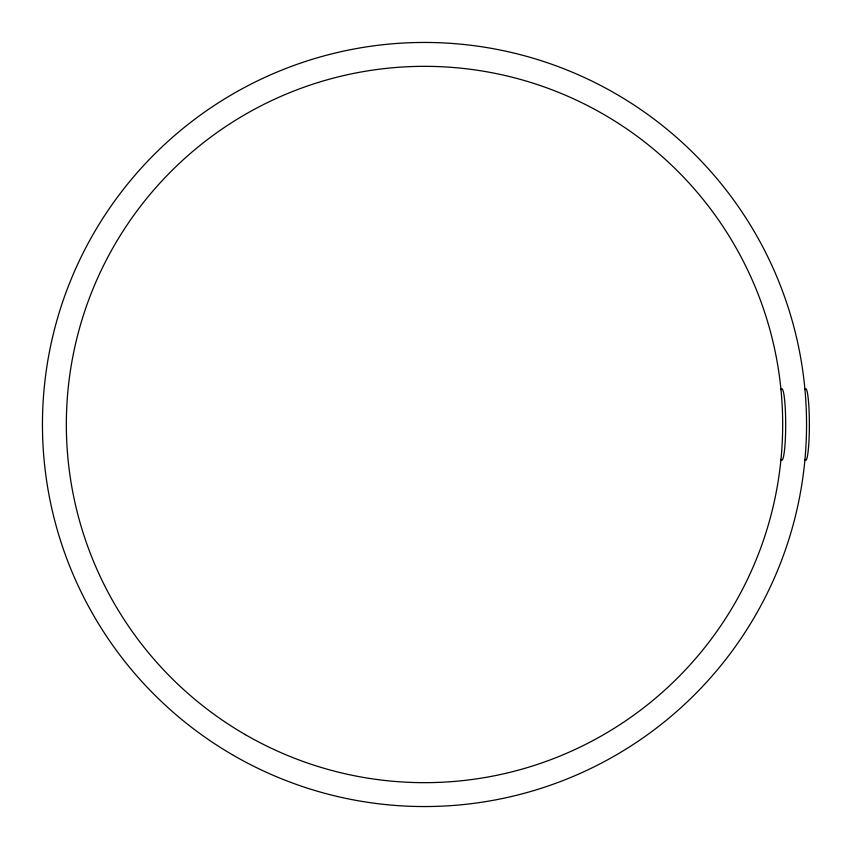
<?xml version="1.0" encoding="UTF-8"?>
<svg xmlns="http://www.w3.org/2000/svg" width="849" height="849" viewBox="0 0 849 849"><rect width="100%" height="100%" fill="white"/><g stroke="black" fill="none" stroke-linecap="round" stroke-linejoin="round"><path stroke-width="1.27" d="M804.894 389.627A35.775 3.661 -90 0 1 809.373 424.5A35.775 3.661 -90 0 1 804.894 459.373M780.9 389.638A35.775 3.905 -90 0 1 785.686 424.5A35.775 3.905 -90 0 1 780.9 459.362M233.475 755.366A382.05 382.05 0 0 0 806.55 424.5A382.05 382.05 0 0 0 233.475 93.634A382.05 382.05 0 0 0 233.475 755.366M245.414 734.682A358.172 358.172 0 0 0 782.672 424.5A358.172 358.172 0 0 0 245.414 114.318A358.172 358.172 0 0 0 245.414 734.682"/></g></svg>
